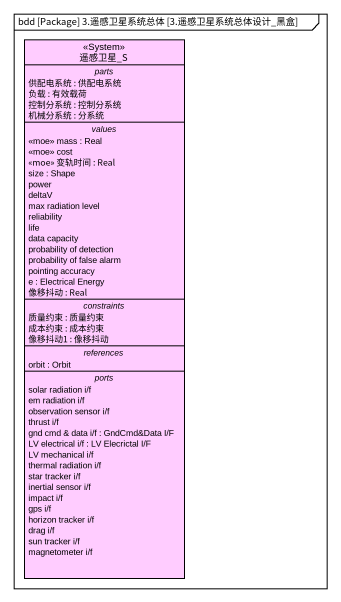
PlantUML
@startuml
mainframe bdd [Package] 3.遥感卫星系统总体 [3.遥感卫星系统总体设计_黑盒]
hide circle
hide empty members
class 遥感卫星_S <<System>> #FFCCFF {
  -- parts --
  供配电系统 : 供配电系统
  负载 : 有效载荷
  控制分系统 : 控制分系统
  机械分系统 : 分系统
  -- values --
  <<moe>> mass : Real
  <<moe>> cost
  <<moe>> 变轨时间 : Real
  size : Shape
  power
  deltaV
  max radiation level
  reliability
  life
  data capacity
  probability of detection
  probability of false alarm
  pointing accuracy
  e : Electrical Energy
  像移抖动 : Real
  -- constraints --
  质量约束 : 质量约束
  成本约束 : 成本约束
  像移抖动1 : 像移抖动
  -- references --
  orbit : Orbit
  -- ports --
  solar radiation i/f
  em radiation i/f
  observation sensor i/f
  thrust i/f
  gnd cmd & data i/f : GndCmd&Data I/F
  LV electrical i/f : LV Elecrictal I/F
  LV mechanical i/f
  thermal radiation i/f
  star tracker i/f
  inertial sensor i/f
  impact i/f
  gps i/f
  horizon tracker i/f
  drag i/f
  sun tracker i/f
  magnetometer i/f
}
@enduml
